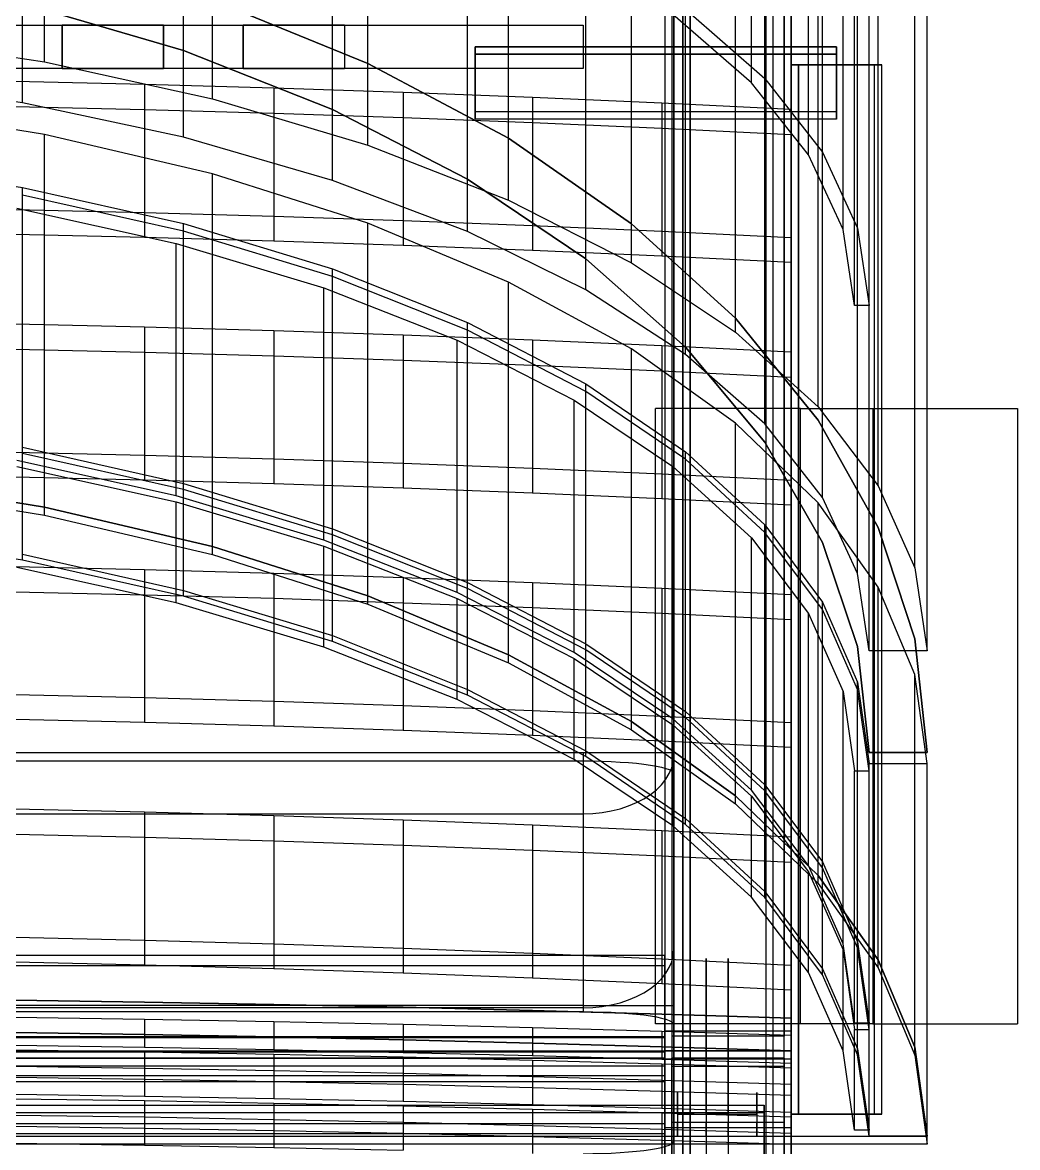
# Model space of a CAD drawing. Header units: millimetres. Extents: x -435 to 425, y 6 to 1155.
# Drawn here: x 145 to 420, y 410.8 to 721.7 of the extents above; entities that cross this region are included whole.
import ezdxf

# ---------------------------------------------------------------- set-up
doc = ezdxf.new("R2010")
doc.units = ezdxf.units.MM
for name, color, linetype in [('B50', 7, 'Continuous'), ('B51', 7, 'Continuous'), ('C1', 7, 'Continuous'), ('C2', 7, 'Continuous'), ('C3', 7, 'Continuous'), ('C31', 7, 'Continuous'), ('C41', 7, 'Continuous'), ('D01', 7, 'Continuous'), ('D11', 7, 'Continuous'), ('D20', 7, 'Continuous'), ('EH0', 7, 'Continuous'), ('EH1', 7, 'Continuous'), ('EH2', 7, 'Continuous'), ('H001', 7, 'Continuous'), ('H011', 7, 'Continuous'), ('H101', 7, 'Continuous'), ('H111', 7, 'Continuous'), ('L011', 7, 'Continuous'), ('L020', 7, 'Continuous'), ('L1000', 7, 'Continuous'), ('L1001', 7, 'Continuous'), ('L1002', 7, 'Continuous'), ('L200', 7, 'Continuous'), ('R011', 7, 'Continuous'), ('R021', 7, 'Continuous'), ('R1004', 7, 'Continuous'), ('R1005', 7, 'Continuous'), ('R1006', 7, 'Continuous'), ('R1007', 7, 'Continuous'), ('R200', 7, 'Continuous'), ('S011', 7, 'Continuous'), ('S020', 7, 'Continuous'), ('S021', 7, 'Continuous'), ('S1000', 7, 'Continuous'), ('S1001', 7, 'Continuous'), ('S1002', 7, 'Continuous'), ('S1003', 7, 'Continuous'), ('S1004', 7, 'Continuous'), ('S200', 7, 'Continuous'), ('T01', 7, 'Continuous')]:
    doc.layers.add(name, color=color, linetype=linetype)

msp = doc.modelspace()

# ---------------------------------------------------------------- linework, layer by layer
at = {"layer": 'B50'}
for points in [[(-350, 422.5), (350, 422.5)], [(-350, 422.5), (350, 422.5)], [(-350, 420.5), (350, 420.5)], [(-350, 420.5), (350, 420.5)], [(350, 422.5), (350, 387.5)], [(350, 422.5), (350, 422.5)], [(350, 387.5), (350, 422.5)], [(350, 420.5), (350, 389.5)], [(350, 420.5), (350, 420.5)], [(350, 389.5), (350, 420.5)]]:
    msp.add_lwpolyline(points, dxfattribs=at)
at = {"layer": 'B51'}
for points in [[(-350, 422.5), (350, 422.5)], [(-350, 422.5), (350, 422.5)], [(-350, 420.5), (350, 420.5)], [(-350, 420.5), (350, 420.5)], [(350, 422.5), (350, 387.5)], [(350, 422.5), (350, 422.5)], [(350, 387.5), (350, 422.5)], [(350, 420.5), (350, 389.5)], [(350, 420.5), (350, 420.5)], [(350, 389.5), (350, 420.5)]]:
    msp.add_lwpolyline(points, dxfattribs=at)
at = {"layer": 'C1'}
for points in [[(151.16, 710.81), (151.16, 1141.47)], [(145.04, 699.48), (145.04, 1130.15)], [(197.5, 700.61), (197.5, 1131.28)], [(189.5, 690), (189.5, 1120.67)], [(240.46, 687.81), (240.46, 1118.48)], [(230.72, 678.08), (230.72, 1108.75)], [(279.31, 672.61), (279.31, 1103.28)], [(267.99, 663.95), (267.99, 1094.61)], [(313.37, 655.29), (313.37, 1085.95)], [(300.68, 647.82), (300.68, 1078.49)], [(342.08, 636.12), (342.08, 1066.79)], [(328.22, 629.99), (328.22, 1060.66)], [(364.93, 615.45), (364.93, 1046.12)], [(350.15, 610.76), (350.15, 1041.43)], [(381.54, 593.63), (381.54, 1024.3)], [(366.09, 590.46), (366.09, 1021.12)], [(391.62, 571.02), (391.62, 1001.69)], [(375.76, 569.43), (375.76, 1000.09)], [(379, 548.03), (379, 978.7)], [(395, 548.03), (395, 978.7)], [(102.23, 718.21), (151.16, 710.81)], [(151.16, 710.81), (197.5, 700.61)], [(145.04, 699.48), (98.09, 706.38)], [(197.5, 700.61), (240.46, 687.81)], [(189.5, 690), (145.04, 699.48)], [(230.72, 678.08), (189.5, 690)], [(240.46, 687.81), (279.31, 672.61)], [(267.99, 663.95), (230.72, 678.08)], [(279.31, 672.61), (313.37, 655.29)], [(300.68, 647.82), (267.99, 663.95)], [(313.37, 655.29), (342.08, 636.12)], [(328.22, 629.99), (300.68, 647.82)], [(342.08, 636.12), (364.93, 615.45)], [(350.15, 610.76), (328.22, 629.99)], [(364.93, 615.45), (381.54, 593.63)], [(366.09, 590.46), (350.15, 610.76)], [(381.54, 593.63), (391.62, 571.02)], [(375.76, 569.43), (366.09, 590.46)], [(379, 548.03), (375.76, 569.43)], [(391.62, 571.02), (395, 548.03)], [(395, 548.03), (379, 548.03)]]:
    msp.add_lwpolyline(points, dxfattribs=at)
at = {"layer": 'C2'}
for points in [[(240.46, 710.4), (197.5, 727.85)], [(197.5, 727.85), (240.46, 710.4)], [(145.04, 726.95), (189.5, 713.99)], [(189.5, 713.99), (145.04, 726.95)], [(189.5, 713.99), (189.5, 713.99)], [(189.5, 713.99), (230.72, 697.71)], [(230.72, 697.71), (189.5, 713.99)], [(240.46, 710.4), (240.46, 710.4)], [(279.31, 689.71), (240.46, 710.4)], [(240.46, 710.4), (279.31, 689.71)], [(230.72, 697.71), (230.72, 697.71)], [(230.72, 697.71), (267.99, 678.39)], [(267.99, 678.39), (230.72, 697.71)], [(279.31, 689.71), (279.31, 689.71)], [(313.37, 666.1), (279.31, 689.71)], [(279.31, 689.71), (313.37, 666.1)], [(267.99, 678.39), (267.99, 678.39)], [(267.99, 678.39), (300.68, 656.36)], [(300.68, 656.36), (267.99, 678.39)], [(313.37, 666.1), (313.37, 666.1)], [(342.08, 640), (313.37, 666.1)], [(313.37, 666.1), (342.08, 640)], [(300.68, 656.36), (300.68, 656.36)], [(300.68, 656.36), (328.22, 632)], [(328.22, 632), (300.68, 656.36)], [(342.08, 640), (342.08, 640)], [(364.93, 611.84), (342.08, 640)], [(342.08, 640), (364.93, 611.84)], [(328.22, 632), (328.22, 632)], [(328.22, 632), (350.15, 605.72)], [(350.15, 605.72), (328.22, 632)], [(364.93, 611.84), (364.93, 611.84)], [(381.54, 582.12), (364.93, 611.84)], [(364.93, 611.84), (381.54, 582.12)], [(350.15, 605.72), (350.15, 605.72)], [(350.15, 605.72), (366.09, 577.98)], [(366.09, 577.98), (350.15, 605.72)], [(381.54, 582.12), (381.54, 582.12)], [(391.62, 551.33), (381.54, 582.12)], [(381.54, 582.12), (391.62, 551.33)], [(366.09, 577.98), (366.09, 577.98)], [(366.09, 577.98), (375.76, 549.24)], [(375.76, 549.24), (366.09, 577.98)], [(391.62, 551.33), (391.62, 551.33)], [(395, 520), (391.62, 551.33)], [(391.62, 551.33), (395, 520)], [(375.76, 549.24), (375.76, 549.24)], [(375.76, 549.24), (379, 520)], [(379, 520), (375.76, 549.24)], [(379, 520), (379, 520)], [(379, 520), (395, 520)], [(395, 520), (379, 520)], [(395, 520), (395, 520)]]:
    msp.add_lwpolyline(points, dxfattribs=at)
at = {"layer": 'C3'}
for points in [[(151.16, 690.77), (102.23, 698.68)], [(151.16, 587.78), (151.16, 690.77)], [(197.5, 679.88), (151.16, 690.77)], [(98.09, 683.37), (145.04, 676.13)], [(197.5, 576.89), (197.5, 679.88)], [(240.46, 666.21), (197.5, 679.88)], [(145.04, 573.14), (145.04, 676.13)], [(145.04, 676.13), (189.5, 666.16)], [(189.5, 563.17), (189.5, 666.16)], [(189.5, 666.16), (230.72, 653.64)], [(240.46, 563.22), (240.46, 666.21)], [(279.31, 649.98), (240.46, 666.21)], [(230.72, 550.65), (230.72, 653.64)], [(230.72, 653.64), (267.99, 638.78)], [(279.31, 546.99), (279.31, 649.98)], [(313.37, 631.48), (279.31, 649.98)], [(267.99, 535.79), (267.99, 638.78)], [(267.99, 638.78), (300.68, 621.83)], [(313.37, 528.49), (313.37, 631.48)], [(342.08, 611.01), (313.37, 631.48)], [(300.68, 518.84), (300.68, 621.83)], [(300.68, 621.83), (328.22, 603.09)], [(342.08, 508.03), (342.08, 611.01)], [(364.93, 588.94), (342.08, 611.01)], [(328.22, 500.1), (328.22, 603.09)], [(328.22, 603.09), (350.15, 582.88)], [(102.23, 595.69), (151.16, 587.78)], [(151.16, 587.78), (197.5, 576.89)], [(364.93, 485.95), (364.93, 588.94)], [(381.54, 565.64), (364.93, 588.94)], [(350.15, 479.89), (350.15, 582.88)], [(350.15, 582.88), (366.09, 561.54)], [(145.04, 573.14), (98.09, 580.39)], [(197.5, 576.89), (240.46, 563.22)], [(189.5, 563.17), (145.04, 573.14)], [(230.72, 550.65), (189.5, 563.17)], [(240.46, 563.22), (279.31, 546.99)], [(381.54, 462.65), (381.54, 565.64)], [(391.62, 541.5), (381.54, 565.64)], [(366.09, 458.55), (366.09, 561.54)], [(366.09, 561.54), (375.76, 539.43)], [(267.99, 535.79), (230.72, 550.65)], [(279.31, 546.99), (313.37, 528.49)], [(391.62, 438.51), (391.62, 541.5)], [(395, 516.94), (391.62, 541.5)], [(375.76, 436.44), (375.76, 539.43)], [(375.76, 539.43), (379, 516.94)], [(300.68, 518.84), (267.99, 535.79)], [(313.37, 528.49), (342.08, 508.03)], [(328.22, 500.1), (300.68, 518.84)], [(379, 413.95), (379, 516.94)], [(379, 516.94), (395, 516.94)], [(395, 413.95), (395, 516.94)], [(342.08, 508.03), (364.93, 485.95)], [(350.15, 479.89), (328.22, 500.1)], [(364.93, 485.95), (381.54, 462.65)], [(366.09, 458.55), (350.15, 479.89)], [(381.54, 462.65), (391.62, 438.51)], [(375.76, 436.44), (366.09, 458.55)], [(391.62, 438.51), (395, 413.95)], [(379, 413.95), (375.76, 436.44)], [(395, 413.95), (379, 413.95)]]:
    msp.add_lwpolyline(points, dxfattribs=at)
at = {"layer": 'C31'}
for points in [[(151.16, 587.78), (102.23, 595.69)], [(102.23, 593.46), (151.16, 585.55)], [(151.16, 585.55), (151.16, 587.78)], [(197.5, 576.89), (151.16, 587.78)], [(151.16, 585.55), (197.5, 574.67)], [(197.5, 574.67), (197.5, 576.89)], [(240.46, 563.22), (197.5, 576.89)], [(197.5, 574.67), (240.46, 560.99)], [(240.46, 560.99), (240.46, 563.22)], [(279.31, 546.99), (240.46, 563.22)], [(240.46, 560.99), (279.31, 544.77)], [(279.31, 544.77), (279.31, 546.99)], [(313.37, 528.49), (279.31, 546.99)], [(279.31, 544.77), (313.37, 526.26)], [(313.37, 526.26), (313.37, 528.49)], [(342.08, 508.03), (313.37, 528.49)], [(313.37, 526.26), (342.08, 505.8)], [(342.08, 505.8), (342.08, 508.03)], [(364.93, 485.95), (342.08, 508.03)], [(342.08, 505.8), (364.93, 483.73)], [(364.93, 483.73), (364.93, 485.95)], [(381.54, 462.65), (364.93, 485.95)], [(364.93, 483.73), (381.54, 460.42)], [(381.54, 460.42), (381.54, 462.65)], [(391.62, 438.51), (381.54, 462.65)], [(381.54, 460.42), (391.62, 436.28)], [(391.62, 436.28), (391.62, 438.51)], [(395, 413.95), (391.62, 438.51)], [(391.62, 436.28), (395, 411.72)], [(-395, 413.95), (395, 413.95)], [(395, 411.72), (395, 413.95)], [(395, 411.72), (-395, 411.72)]]:
    msp.add_lwpolyline(points, dxfattribs=at)
at = {"layer": 'C41'}
for points in [[(360, 615), (355.82, 615), (351.68, 615), (347.64, 615), (343.73, 615), (340, 615), (336.49, 615), (333.23, 615), (330.27, 615), (327.64, 615), (325.36, 615), (323.46, 615), (321.96, 615), (320.87, 615), (320.22, 615), (320, 615)], [(320, 615), (320, 615)], [(360, 615), (355.82, 615), (351.68, 615), (347.64, 615), (343.73, 615), (340, 615), (336.49, 615), (333.23, 615), (330.27, 615), (327.64, 615), (325.36, 615), (323.46, 615), (321.96, 615), (320.87, 615), (320.22, 615), (320, 615)], [(320, 445), (320, 615)], [(320, 445), (320, 615)], [(360, 615), (380, 615)], [(360, 445), (360, 615)], [(360, 615), (380, 615)], [(360, 445), (360, 615)], [(380, 615), (380, 445)], [(380, 615), (384.18, 615), (388.32, 615), (392.36, 615), (396.27, 615), (400, 615), (403.51, 615), (406.77, 615), (409.73, 615), (412.36, 615), (414.64, 615), (416.54, 615), (418.04, 615), (419.13, 615), (419.78, 615), (420, 615)], [(380, 615), (384.18, 615), (388.32, 615), (392.36, 615), (396.27, 615), (400, 615), (403.51, 615), (406.77, 615), (409.73, 615), (412.36, 615), (414.64, 615), (416.54, 615), (418.04, 615), (419.13, 615), (419.78, 615), (420, 615)], [(380, 615), (380, 445)], [(420, 615), (420, 615)], [(420, 615), (420, 445)], [(420, 615), (420, 445)], [(360, 445), (355.82, 445), (351.68, 445), (347.64, 445), (343.73, 445), (340, 445), (336.49, 445), (333.23, 445), (330.27, 445), (327.64, 445), (325.36, 445), (323.46, 445), (321.96, 445), (320.87, 445), (320.22, 445), (320, 445)], [(320, 445), (320, 445)], [(360, 445), (355.82, 445), (351.68, 445), (347.64, 445), (343.73, 445), (340, 445), (336.49, 445), (333.23, 445), (330.27, 445), (327.64, 445), (325.36, 445), (323.46, 445), (321.96, 445), (320.87, 445), (320.22, 445), (320, 445)], [(380, 445), (360, 445)], [(380, 445), (360, 445)], [(380, 445), (384.18, 445), (388.32, 445), (392.36, 445), (396.27, 445), (400, 445), (403.51, 445), (406.77, 445), (409.73, 445), (412.36, 445), (414.64, 445), (416.54, 445), (418.04, 445), (419.13, 445), (419.78, 445), (420, 445)], [(380, 445), (384.18, 445), (388.32, 445), (392.36, 445), (396.27, 445), (400, 445), (403.51, 445), (406.77, 445), (409.73, 445), (412.36, 445), (414.64, 445), (416.54, 445), (418.04, 445), (419.13, 445), (419.78, 445), (420, 445)], [(420, 445), (420, 445)]]:
    msp.add_lwpolyline(points, dxfattribs=at)
at = {"layer": 'D01'}
for points in [[(357.5, 710), (357.5, 420)], [(357.5, 420), (357.5, 710)], [(357.5, 710), (357.5, 710)], [(382.5, 710), (357.5, 710)], [(357.5, 710), (382.5, 710)], [(359.5, 710), (359.5, 420)], [(380.5, 710), (359.5, 710)], [(359.5, 420), (359.5, 710)], [(359.5, 710), (380.5, 710)], [(359.5, 710), (359.5, 710)], [(380.5, 420), (380.5, 710)], [(380.5, 420), (380.5, 710)], [(380.5, 710), (380.5, 710)], [(382.5, 420), (382.5, 710)], [(382.5, 420), (382.5, 710)], [(382.5, 710), (382.5, 710)], [(357.5, 420), (357.5, 420)], [(357.5, 420), (382.5, 420)], [(382.5, 420), (357.5, 420)], [(359.5, 420), (380.5, 420)], [(380.5, 420), (359.5, 420)], [(359.5, 420), (359.5, 420)], [(380.5, 420), (380.5, 420)], [(382.5, 420), (382.5, 420)]]:
    msp.add_lwpolyline(points, dxfattribs=at)
at = {"layer": 'D11'}
for points in [[(270.1, 715), (370, 715)], [(270.1, 695), (270.1, 715)], [(370, 715), (270.1, 715)], [(270.1, 715), (270.1, 695)], [(270.1, 715), (270.1, 715)], [(370, 713), (270.1, 713)], [(270.1, 713), (370, 713)], [(270.1, 713), (270.1, 713)], [(270.1, 697), (270.1, 713)], [(270.1, 713), (270.1, 697)], [(370, 715), (370, 695)], [(370, 695), (370, 715)], [(370, 715), (370, 715)], [(370, 713), (370, 713)], [(370, 713), (370, 697)], [(370, 697), (370, 713)], [(370, 697), (270.1, 697)], [(370, 697), (270.1, 697)], [(270.1, 697), (270.1, 697)], [(370, 697), (370, 697)], [(370, 695), (270.1, 695)], [(370, 695), (270.1, 695)], [(270.1, 695), (270.1, 695)], [(370, 695), (370, 695)]]:
    msp.add_lwpolyline(points, dxfattribs=at)
at = {"layer": 'D20'}
for points in [[(-300, 721), (300, 721)], [(-300, 721), (300, 721)], [(156, 721), (156, 721)], [(184, 721), (156, 721)], [(156, 721), (184, 721)], [(156, 721), (156, 709)], [(156, 709), (156, 721)], [(184, 721), (184, 721)], [(184, 721), (184, 709)], [(184, 709), (184, 721)], [(206, 721), (206, 721)], [(234, 721), (206, 721)], [(206, 721), (234, 721)], [(206, 721), (206, 709)], [(206, 709), (206, 721)], [(234, 721), (234, 721)], [(234, 721), (234, 709)], [(234, 721), (234, 709)], [(300, 721), (300, 709)], [(300, 721), (300, 721)], [(300, 721), (300, 709)], [(300, 709), (-300, 709)], [(300, 709), (-300, 709)], [(156, 709), (156, 709)], [(156, 709), (184, 709)], [(184, 709), (156, 709)], [(184, 709), (184, 709)], [(206, 709), (206, 709)], [(206, 709), (234, 709)], [(234, 709), (206, 709)], [(234, 709), (234, 709)], [(300, 709), (300, 709)]]:
    msp.add_lwpolyline(points, dxfattribs=at)
at = {"layer": 'EH0'}
for points in [[(350.15, 706.2), (350.15, 977.15)], [(346.45, 705.02), (346.45, 975.98)], [(362.22, 685.1), (362.22, 956.05)], [(366.09, 685.89), (366.09, 956.85)], [(371.79, 664.46), (371.79, 935.41)], [(375.76, 664.86), (375.76, 935.81)], [(375, 643.46), (375, 914.42)], [(379, 643.46), (379, 914.42)], [(328.22, 725.43), (350.15, 706.2)], [(346.45, 705.02), (324.76, 723.9)], [(350.15, 706.2), (366.09, 685.89)], [(362.22, 685.1), (346.45, 705.02)], [(371.79, 664.46), (362.22, 685.1)], [(366.09, 685.89), (375.76, 664.86)], [(375, 643.46), (371.79, 664.46)], [(375.76, 664.86), (379, 643.46)], [(379, 643.46), (375, 643.46)]]:
    msp.add_lwpolyline(points, dxfattribs=at)
at = {"layer": 'EH1'}
for points in [[(189.5, 664.07), (145.04, 674.04)], [(143.51, 670.38), (187.5, 660.64)], [(189.5, 594.34), (189.5, 664.07)], [(230.72, 651.55), (189.5, 664.07)], [(187.5, 590.91), (187.5, 660.64)], [(187.5, 660.64), (228.29, 648.41)], [(230.72, 581.82), (230.72, 651.55)], [(267.99, 636.69), (230.72, 651.55)], [(228.29, 578.68), (228.29, 648.41)], [(228.29, 648.41), (265.17, 633.89)], [(267.99, 566.96), (267.99, 636.69)], [(300.68, 619.75), (267.99, 636.69)], [(265.17, 564.16), (265.17, 633.89)], [(265.17, 633.89), (297.51, 617.33)], [(300.68, 550.01), (300.68, 619.75)], [(328.22, 601), (300.68, 619.75)], [(297.51, 547.6), (297.51, 617.33)], [(297.51, 617.33), (324.76, 599.02)], [(145.04, 604.31), (189.5, 594.34)], [(187.5, 590.91), (143.51, 600.65)], [(328.22, 531.27), (328.22, 601)], [(350.15, 580.79), (328.22, 601)], [(324.76, 529.29), (324.76, 599.02)], [(324.76, 599.02), (346.45, 579.27)], [(189.5, 594.34), (230.72, 581.82)], [(228.29, 578.68), (187.5, 590.91)], [(230.72, 581.82), (267.99, 566.96)], [(265.17, 564.16), (228.29, 578.68)], [(346.45, 509.54), (346.45, 579.27)], [(346.45, 579.27), (362.22, 558.42)], [(350.15, 511.06), (350.15, 580.79)], [(366.09, 559.45), (350.15, 580.79)], [(267.99, 566.96), (300.68, 550.01)], [(297.51, 547.6), (265.17, 564.16)], [(362.22, 488.69), (362.22, 558.42)], [(362.22, 558.42), (371.79, 536.83)], [(366.09, 489.72), (366.09, 559.45)], [(375.76, 537.34), (366.09, 559.45)], [(324.76, 529.29), (297.51, 547.6)], [(300.68, 550.01), (328.22, 531.27)], [(371.79, 467.09), (371.79, 536.83)], [(371.79, 536.83), (375, 514.85)], [(375.76, 467.61), (375.76, 537.34)], [(379, 514.85), (375.76, 537.34)], [(346.45, 509.54), (324.76, 529.29)], [(328.22, 531.27), (350.15, 511.06)], [(375, 445.12), (375, 514.85)], [(375, 514.85), (379, 514.85)], [(379, 445.12), (379, 514.85)], [(350.15, 511.06), (366.09, 489.72)], [(362.22, 488.69), (346.45, 509.54)], [(371.79, 467.09), (362.22, 488.69)], [(366.09, 489.72), (375.76, 467.61)], [(375, 445.12), (371.79, 467.09)], [(375.76, 467.61), (379, 445.12)], [(379, 445.12), (375, 445.12)]]:
    msp.add_lwpolyline(points, dxfattribs=at)
at = {"layer": 'EH2'}
for points in [[(189.5, 592.67), (145.04, 602.64)], [(143.51, 598.98), (187.5, 589.24)], [(189.5, 564.78), (189.5, 592.67)], [(230.72, 580.15), (189.5, 592.67)], [(187.5, 561.35), (187.5, 589.24)], [(187.5, 589.24), (228.29, 577.01)], [(230.72, 552.26), (230.72, 580.15)], [(267.99, 565.29), (230.72, 580.15)], [(228.29, 549.11), (228.29, 577.01)], [(228.29, 577.01), (265.17, 562.49)], [(145.04, 574.75), (189.5, 564.78)], [(187.5, 561.35), (143.51, 571.09)], [(189.5, 564.78), (230.72, 552.26)], [(267.99, 537.4), (267.99, 565.29)], [(300.68, 548.34), (267.99, 565.29)], [(228.29, 549.11), (187.5, 561.35)], [(265.17, 534.59), (265.17, 562.49)], [(265.17, 562.49), (297.51, 545.93)], [(230.72, 552.26), (267.99, 537.4)], [(265.17, 534.59), (228.29, 549.11)], [(300.68, 520.45), (300.68, 548.34)], [(328.22, 529.6), (300.68, 548.34)], [(297.51, 518.04), (297.51, 545.93)], [(297.51, 545.93), (324.76, 527.62)], [(267.99, 537.4), (300.68, 520.45)], [(297.51, 518.04), (265.17, 534.59)], [(328.22, 501.71), (328.22, 529.6)], [(350.15, 509.39), (328.22, 529.6)], [(324.76, 499.73), (324.76, 527.62)], [(324.76, 527.62), (346.45, 507.87)], [(300.68, 520.45), (328.22, 501.71)], [(324.76, 499.73), (297.51, 518.04)], [(346.45, 479.98), (346.45, 507.87)], [(346.45, 507.87), (362.22, 487.02)], [(350.15, 481.5), (350.15, 509.39)], [(366.09, 488.05), (350.15, 509.39)], [(328.22, 501.71), (350.15, 481.5)], [(346.45, 479.98), (324.76, 499.73)], [(362.22, 459.13), (362.22, 487.02)], [(362.22, 487.02), (371.79, 465.42)], [(366.09, 460.15), (366.09, 488.05)], [(375.76, 465.94), (366.09, 488.05)], [(362.22, 459.13), (346.45, 479.98)], [(350.15, 481.5), (366.09, 460.15)], [(371.79, 437.53), (371.79, 465.42)], [(371.79, 465.42), (375, 443.45)], [(375.76, 438.05), (375.76, 465.94)], [(379, 443.45), (375.76, 465.94)], [(371.79, 437.53), (362.22, 459.13)], [(366.09, 460.15), (375.76, 438.05)], [(375, 415.56), (375, 443.45)], [(375, 443.45), (379, 443.45)], [(379, 415.56), (379, 443.45)], [(375, 415.56), (371.79, 437.53)], [(375.76, 438.05), (379, 415.56)], [(379, 415.56), (375, 415.56)]]:
    msp.add_lwpolyline(points, dxfattribs=at)
at = {"layer": 'H001'}
for points in [[(334, 420), (334, 436.46), (334, 450.41), (334, 459.73), (334, 463), (334, 459.73), (334, 450.41), (334, 436.46), (334, 420), (334, 403.54), (334, 389.59), (334, 380.27), (334, 377), (334, 380.27), (334, 389.59), (334, 403.54)], [(340, 420), (340, 436.46), (340, 450.41), (340, 459.73), (340, 463), (340, 459.73), (340, 450.41), (340, 436.46), (340, 420), (340, 403.54), (340, 389.59), (340, 380.27), (340, 377), (340, 380.27), (340, 389.59), (340, 403.54)], [(334, 420), (334, 422.37), (334, 424.38), (334, 425.73), (334, 426.2), (334, 425.73), (334, 424.38), (334, 422.37), (334, 420), (334, 417.63), (334, 415.62), (334, 414.27), (334, 413.8), (334, 414.27), (334, 415.62), (334, 417.63)], [(340, 420), (340, 422.37), (340, 424.38), (340, 425.73), (340, 426.2), (340, 425.73), (340, 424.38), (340, 422.37), (340, 420), (340, 417.63), (340, 415.62), (340, 414.27), (340, 413.8), (340, 414.27), (340, 415.62), (340, 417.63)], [(334, 420), (340, 420)], [(340, 420), (334, 420)]]:
    msp.add_lwpolyline(points, dxfattribs=at)
at = {"layer": 'H011'}
for points in [[(334, 420), (334, 436.46), (334, 450.41), (334, 459.73), (334, 463), (334, 459.73), (334, 450.41), (334, 436.46), (334, 420), (334, 403.54), (334, 389.59), (334, 380.27), (334, 377), (334, 380.27), (334, 389.59), (334, 403.54)], [(340, 420), (340, 436.46), (340, 450.41), (340, 459.73), (340, 463), (340, 459.73), (340, 450.41), (340, 436.46), (340, 420), (340, 403.54), (340, 389.59), (340, 380.27), (340, 377), (340, 380.27), (340, 389.59), (340, 403.54)], [(334, 420), (334, 422.37), (334, 424.38), (334, 425.73), (334, 426.2), (334, 425.73), (334, 424.38), (334, 422.37), (334, 420), (334, 417.63), (334, 415.62), (334, 414.27), (334, 413.8), (334, 414.27), (334, 415.62), (334, 417.63)], [(340, 420), (340, 422.37), (340, 424.38), (340, 425.73), (340, 426.2), (340, 425.73), (340, 424.38), (340, 422.37), (340, 420), (340, 417.63), (340, 415.62), (340, 414.27), (340, 413.8), (340, 414.27), (340, 415.62), (340, 417.63)], [(334, 420), (340, 420)], [(340, 420), (334, 420)]]:
    msp.add_lwpolyline(points, dxfattribs=at)
at = {"layer": 'H101'}
for points in [[(326, 420), (326, 422.3), (326, 424.24), (326, 425.54), (326, 426), (326, 425.54), (326, 424.24), (326, 422.3), (326, 420), (326, 417.7), (326, 415.76), (326, 414.46), (326, 414), (326, 414.46), (326, 415.76), (326, 417.7)], [(348, 420), (348, 422.3), (348, 424.24), (348, 425.54), (348, 426), (348, 425.54), (348, 424.24), (348, 422.3), (348, 420), (348, 417.7), (348, 415.76), (348, 414.46), (348, 414), (348, 414.46), (348, 415.76), (348, 417.7)], [(326, 420), (348, 420)]]:
    msp.add_lwpolyline(points, dxfattribs=at)
at = {"layer": 'H111'}
for points in [[(326, 420), (326, 422.3), (326, 424.24), (326, 425.54), (326, 426), (326, 425.54), (326, 424.24), (326, 422.3), (326, 420), (326, 417.7), (326, 415.76), (326, 414.46), (326, 414), (326, 414.46), (326, 415.76), (326, 417.7)], [(348, 420), (348, 422.3), (348, 424.24), (348, 425.54), (348, 426), (348, 425.54), (348, 424.24), (348, 422.3), (348, 420), (348, 417.7), (348, 415.76), (348, 414.46), (348, 414), (348, 414.46), (348, 415.76), (348, 417.7)], [(326, 420), (348, 420)]]:
    msp.add_lwpolyline(points, dxfattribs=at)
at = {"layer": 'L011'}
for points in [[(322.5, 435.24), (322.5, 328.08)], [(357.5, 435.24), (322.5, 435.24)], [(322.5, 435.24), (322.5, 400.58)], [(324.5, 433.26), (324.5, 326.1)], [(324.5, 402.56), (324.5, 433.26)], [(324.5, 433.26), (355.5, 433.26)], [(355.5, 433.26), (355.5, 326.1)], [(355.5, 433.26), (355.5, 402.56)], [(357.5, 435.24), (357.5, 328.08)], [(357.5, 400.58), (357.5, 435.24)]]:
    msp.add_lwpolyline(points, dxfattribs=at)
at = {"layer": 'L020'}
for points in [[(-322.5, 435.59), (322.5, 435.59)], [(322.5, 435.59), (322.5, 400.93)], [(322.5, 430.72), (322.5, 435.59)], [(-322.5, 433.33), (322.5, 433.33)], [(322.5, 433.33), (322.5, 429.02)], [(322.5, 402.63), (322.5, 433.33)], [(-322.5, 430.72), (322.5, 430.72)], [(322.5, 396.06), (322.5, 430.72)], [(-322.5, 429.02), (322.5, 429.02)], [(322.5, 429.02), (322.5, 398.32)]]:
    msp.add_lwpolyline(points, dxfattribs=at)
at = {"layer": 'L1000'}
for points in [[(178.75, 446.18), (143, 446.71)], [(178.75, 446.18), (178.75, 438.52)], [(214.5, 445.52), (178.75, 446.18)], [(214.5, 445.52), (214.5, 437.87)], [(250.25, 444.75), (214.5, 445.52)], [(250.25, 444.75), (250.25, 437.09)], [(286, 443.86), (250.25, 444.75)], [(286, 443.86), (286, 436.2)], [(321.75, 442.85), (286, 443.86)], [(321.75, 442.85), (321.75, 435.19)], [(357.5, 441.72), (321.75, 442.85)], [(357.5, 441.72), (357.5, 434.06)], [(357.5, 432.81), (357.5, 441.72)], [(143, 439.06), (178.75, 438.52)], [(178.75, 438.52), (214.5, 437.87)], [(143, 437.8), (178.75, 437.26)], [(178.75, 437.26), (178.75, 429.61)], [(178.75, 437.26), (214.5, 436.61)], [(214.5, 437.87), (250.25, 437.09)], [(214.5, 436.61), (214.5, 428.95)], [(214.5, 436.61), (250.25, 435.84)], [(250.25, 437.09), (286, 436.2)], [(250.25, 435.84), (250.25, 428.18)], [(250.25, 435.84), (286, 434.95)], [(286, 436.2), (321.75, 435.19)], [(286, 434.95), (286, 427.29)], [(286, 434.95), (321.75, 433.94)], [(321.75, 435.19), (357.5, 434.06)], [(321.75, 433.94), (321.75, 426.28)], [(321.75, 433.94), (357.5, 432.81)], [(357.5, 434.06), (357.5, 425.15)], [(357.5, 432.81), (357.5, 425.15)], [(178.75, 429.61), (143, 430.14)], [(214.5, 428.95), (178.75, 429.61)], [(250.25, 428.18), (214.5, 428.95)], [(286, 427.29), (250.25, 428.18)], [(321.75, 426.28), (286, 427.29)], [(357.5, 425.15), (321.75, 426.28)]]:
    msp.add_lwpolyline(points, dxfattribs=at)
at = {"layer": 'L1001'}
for points in [[(178.75, 432.66), (143, 433.19)], [(178.75, 432.66), (178.75, 425)], [(214.5, 432), (178.75, 432.66)], [(214.5, 432), (214.5, 424.35)], [(250.25, 431.23), (214.5, 432)], [(250.25, 431.23), (250.25, 423.58)], [(286, 430.34), (250.25, 431.23)], [(286, 430.34), (286, 422.68)], [(321.75, 429.33), (286, 430.34)], [(321.75, 429.33), (321.75, 421.67)], [(357.5, 428.2), (321.75, 429.33)], [(357.5, 428.2), (357.5, 420.54)], [(357.5, 419.29), (357.5, 428.2)], [(143, 425.54), (178.75, 425)], [(143, 424.28), (178.75, 423.74)], [(178.75, 425), (214.5, 424.35)], [(178.75, 423.74), (178.75, 416.09)], [(178.75, 423.74), (214.5, 423.09)], [(214.5, 424.35), (250.25, 423.58)], [(214.5, 423.09), (214.5, 415.44)], [(214.5, 423.09), (250.25, 422.32)], [(250.25, 423.58), (286, 422.68)], [(250.25, 422.32), (250.25, 414.66)], [(250.25, 422.32), (286, 421.43)], [(286, 422.68), (321.75, 421.67)], [(286, 421.43), (286, 413.77)], [(286, 421.43), (321.75, 420.42)], [(321.75, 421.67), (357.5, 420.54)], [(321.75, 420.42), (321.75, 412.76)], [(321.75, 420.42), (357.5, 419.29)], [(357.5, 420.54), (357.5, 411.63)], [(357.5, 419.29), (357.5, 411.63)], [(178.75, 416.09), (143, 416.62)], [(214.5, 415.44), (178.75, 416.09)], [(250.25, 414.66), (214.5, 415.44)], [(286, 413.77), (250.25, 414.66)], [(321.75, 412.76), (286, 413.77)], [(357.5, 411.63), (321.75, 412.76)]]:
    msp.add_lwpolyline(points, dxfattribs=at)
at = {"layer": 'L1002'}
for points in [[(178.75, 419.14), (143, 419.67)], [(178.75, 419.14), (178.75, 411.48)], [(214.5, 418.48), (178.75, 419.14)], [(214.5, 418.48), (214.5, 410.83)], [(250.25, 417.71), (214.5, 418.48)], [(250.25, 417.71), (250.25, 410.06)], [(286, 416.82), (250.25, 417.71)], [(286, 416.82), (286, 409.16)], [(321.75, 415.81), (286, 416.82)], [(321.75, 415.81), (321.75, 408.15)], [(357.5, 414.68), (321.75, 415.81)], [(357.5, 414.68), (357.5, 407.03)], [(357.5, 405.77), (357.5, 414.68)], [(143, 412.02), (178.75, 411.48)], [(178.75, 411.48), (214.5, 410.83)], [(214.5, 410.83), (250.25, 410.06)]]:
    msp.add_lwpolyline(points, dxfattribs=at)
at = {"layer": 'L200'}
for points in [[(-300, 517.64), (300, 517.64)], [(300, 517.64), (300, 448.32)], [(300, 517.64), (302.61, 517.62), (305.2, 517.56), (307.73, 517.46), (310.17, 517.33), (312.5, 517.17), (314.69, 516.97), (316.73, 516.74), (318.58, 516.48), (320.23, 516.2), (321.65, 515.9), (322.84, 515.57), (323.78, 515.23), (324.45, 514.88), (324.86, 514.52), (325, 514.16)], [(325, 412.56), (325, 514.16)], [(325, 514.16), (325, 444.84)], [(300, 448.32), (-300, 448.32)], [(300, 448.32), (302.61, 448.3), (305.2, 448.24), (307.73, 448.15), (310.17, 448.02), (312.5, 447.85), (314.69, 447.65), (316.73, 447.42), (318.58, 447.17), (320.23, 446.88), (321.65, 446.58), (322.84, 446.25), (323.78, 445.91), (324.45, 445.56), (324.86, 445.2), (325, 444.84)], [(325, 444.84), (325, 343.24)], [(300, 409.08), (302.61, 409.1), (305.2, 409.16), (307.73, 409.25), (310.17, 409.38), (312.5, 409.55), (314.69, 409.74), (316.73, 409.97), (318.58, 410.23), (320.23, 410.51), (321.65, 410.82), (322.84, 411.14), (323.78, 411.48), (324.45, 411.84), (324.86, 412.2), (325, 412.56)], [(325, 412.56), (325, 343.24)]]:
    msp.add_lwpolyline(points, dxfattribs=at)
at = {"layer": 'R011'}
for points in [[(322.5, 970.13), (322.5, 443.05)], [(357.5, 970.13), (357.5, 443.05)], [(324.5, 968.6), (324.5, 441.52)], [(355.5, 968.6), (355.5, 441.52)], [(322.5, 943.32), (322.5, 416.24)], [(324.5, 944.85), (324.5, 417.77)], [(355.5, 417.77), (355.5, 944.85)], [(357.5, 416.24), (357.5, 943.32)], [(322.5, 443.05), (357.5, 443.05)], [(322.5, 416.24), (322.5, 443.05)], [(324.5, 441.52), (324.5, 417.77)], [(355.5, 441.52), (324.5, 441.52)], [(355.5, 417.77), (355.5, 441.52)], [(357.5, 443.05), (357.5, 416.24)], [(324.5, 417.77), (355.5, 417.77)], [(357.5, 416.24), (322.5, 416.24)]]:
    msp.add_lwpolyline(points, dxfattribs=at)
at = {"layer": 'R021'}
for points in [[(-322.5, 463.94), (322.5, 463.94)], [(322.5, 463.94), (322.5, 437.13)], [(322.5, 441.44), (322.5, 463.94)], [(-322.5, 461.12), (322.5, 461.12)], [(322.5, 461.12), (322.5, 441.19)], [(322.5, 437.37), (322.5, 461.12)], [(-322.5, 441.44), (322.5, 441.44)], [(-322.5, 441.19), (322.5, 441.19)], [(322.5, 414.63), (322.5, 441.44)], [(322.5, 441.19), (322.5, 417.45)], [(322.5, 437.37), (-322.5, 437.37)], [(322.5, 437.13), (-322.5, 437.13)], [(322.5, 417.45), (322.5, 437.37)], [(322.5, 437.13), (322.5, 414.63)], [(-322.5, 417.45), (322.5, 417.45)], [(-322.5, 414.63), (322.5, 414.63)]]:
    msp.add_lwpolyline(points, dxfattribs=at)
at = {"layer": 'R1004'}
for points in [[(178.75, 704.54), (143, 705.37)], [(178.75, 704.54), (178.75, 669.19)], [(214.5, 703.53), (178.75, 704.54)], [(214.5, 703.53), (214.5, 668.17)], [(250.25, 702.33), (214.5, 703.53)], [(250.25, 702.33), (250.25, 666.98)], [(286, 700.95), (250.25, 702.33)], [(286, 700.95), (286, 665.6)], [(321.75, 699.39), (286, 700.95)], [(143, 698.47), (178.75, 697.64)], [(178.75, 697.64), (178.75, 662.29)], [(178.75, 697.64), (214.5, 696.63)], [(214.5, 696.63), (214.5, 661.28)], [(214.5, 696.63), (250.25, 695.44)], [(321.75, 699.39), (321.75, 664.04)], [(357.5, 697.64), (321.75, 699.39)], [(357.5, 697.64), (357.5, 662.29)], [(357.5, 690.75), (357.5, 697.64)], [(250.25, 695.44), (250.25, 660.09)], [(250.25, 695.44), (286, 694.06)], [(286, 694.06), (286, 658.71)], [(286, 694.06), (321.75, 692.5)], [(321.75, 692.5), (321.75, 657.14)], [(321.75, 692.5), (357.5, 690.75)], [(357.5, 690.75), (357.5, 655.4)], [(143, 670.01), (178.75, 669.19)], [(178.75, 669.19), (214.5, 668.17)], [(214.5, 668.17), (250.25, 666.98)], [(250.25, 666.98), (286, 665.6)], [(286, 665.6), (321.75, 664.04)], [(178.75, 662.29), (143, 663.12)], [(214.5, 661.28), (178.75, 662.29)], [(321.75, 664.04), (357.5, 662.29)], [(357.5, 662.29), (357.5, 655.4)], [(250.25, 660.09), (214.5, 661.28)], [(286, 658.71), (250.25, 660.09)], [(321.75, 657.14), (286, 658.71)], [(357.5, 655.4), (321.75, 657.14)]]:
    msp.add_lwpolyline(points, dxfattribs=at)
at = {"layer": 'R1005'}
for points in [[(178.75, 637.51), (143, 638.33)], [(178.75, 637.51), (178.75, 602.15)], [(214.5, 636.49), (178.75, 637.51)], [(214.5, 636.49), (214.5, 601.14)], [(250.25, 635.3), (214.5, 636.49)], [(250.25, 635.3), (250.25, 599.95)], [(286, 633.92), (250.25, 635.3)], [(143, 631.44), (178.75, 630.61)], [(286, 633.92), (286, 598.57)], [(321.75, 632.36), (286, 633.92)], [(321.75, 632.36), (321.75, 597)], [(357.5, 630.61), (321.75, 632.36)], [(178.75, 630.61), (178.75, 595.26)], [(178.75, 630.61), (214.5, 629.6)], [(214.5, 629.6), (214.5, 594.25)], [(214.5, 629.6), (250.25, 628.41)], [(250.25, 628.41), (250.25, 593.05)], [(250.25, 628.41), (286, 627.03)], [(357.5, 630.61), (357.5, 595.26)], [(357.5, 623.72), (357.5, 630.61)], [(286, 627.03), (286, 591.67)], [(286, 627.03), (321.75, 625.46)], [(321.75, 625.46), (321.75, 590.11)], [(321.75, 625.46), (357.5, 623.72)], [(357.5, 623.72), (357.5, 588.36)], [(143, 602.98), (178.75, 602.15)], [(178.75, 602.15), (214.5, 601.14)], [(214.5, 601.14), (250.25, 599.95)], [(250.25, 599.95), (286, 598.57)], [(286, 598.57), (321.75, 597)], [(321.75, 597), (357.5, 595.26)], [(178.75, 595.26), (143, 596.09)], [(214.5, 594.25), (178.75, 595.26)], [(250.25, 593.05), (214.5, 594.25)], [(357.5, 595.26), (357.5, 588.36)], [(286, 591.67), (250.25, 593.05)], [(321.75, 590.11), (286, 591.67)], [(357.5, 588.36), (321.75, 590.11)]]:
    msp.add_lwpolyline(points, dxfattribs=at)
at = {"layer": 'R1006'}
for points in [[(178.75, 570.47), (143, 571.3)], [(178.75, 570.47), (178.75, 535.12)], [(214.5, 569.46), (178.75, 570.47)], [(214.5, 569.46), (214.5, 534.11)], [(250.25, 568.27), (214.5, 569.46)], [(250.25, 568.27), (250.25, 532.91)], [(286, 566.89), (250.25, 568.27)], [(286, 566.89), (286, 531.53)], [(321.75, 565.32), (286, 566.89)], [(143, 564.4), (178.75, 563.58)], [(178.75, 563.58), (178.75, 528.22)], [(178.75, 563.58), (214.5, 562.57)], [(321.75, 565.32), (321.75, 529.97)], [(357.5, 563.58), (321.75, 565.32)], [(357.5, 563.58), (357.5, 528.22)], [(357.5, 556.68), (357.5, 563.58)], [(214.5, 562.57), (214.5, 527.21)], [(214.5, 562.57), (250.25, 561.37)], [(250.25, 561.37), (250.25, 526.02)], [(250.25, 561.37), (286, 559.99)], [(286, 559.99), (286, 524.64)], [(286, 559.99), (321.75, 558.43)], [(321.75, 558.43), (321.75, 523.08)], [(321.75, 558.43), (357.5, 556.68)], [(357.5, 556.68), (357.5, 521.33)], [(143, 535.95), (178.75, 535.12)], [(178.75, 535.12), (214.5, 534.11)], [(214.5, 534.11), (250.25, 532.91)], [(250.25, 532.91), (286, 531.53)], [(178.75, 528.22), (143, 529.05)], [(286, 531.53), (321.75, 529.97)], [(321.75, 529.97), (357.5, 528.22)], [(214.5, 527.21), (178.75, 528.22)], [(250.25, 526.02), (214.5, 527.21)], [(286, 524.64), (250.25, 526.02)], [(357.5, 528.22), (357.5, 521.33)], [(321.75, 523.08), (286, 524.64)], [(357.5, 521.33), (321.75, 523.08)]]:
    msp.add_lwpolyline(points, dxfattribs=at)
at = {"layer": 'R1007'}
for points in [[(178.75, 503.44), (143, 504.27)], [(178.75, 503.44), (178.75, 468.09)], [(214.5, 502.43), (178.75, 503.44)], [(214.5, 502.43), (214.5, 467.07)], [(250.25, 501.23), (214.5, 502.43)], [(250.25, 501.23), (250.25, 465.88)], [(286, 499.85), (250.25, 501.23)], [(286, 499.85), (286, 464.5)], [(321.75, 498.29), (286, 499.85)], [(321.75, 498.29), (321.75, 462.94)], [(357.5, 496.54), (321.75, 498.29)], [(143, 497.37), (178.75, 496.54)], [(178.75, 496.54), (178.75, 461.19)], [(178.75, 496.54), (214.5, 495.53)], [(214.5, 495.53), (214.5, 460.18)], [(214.5, 495.53), (250.25, 494.34)], [(357.5, 496.54), (357.5, 461.19)], [(357.5, 489.65), (357.5, 496.54)], [(250.25, 494.34), (250.25, 458.98)], [(250.25, 494.34), (286, 492.96)], [(286, 492.96), (286, 457.61)], [(286, 492.96), (321.75, 491.4)], [(321.75, 491.4), (321.75, 456.04)], [(321.75, 491.4), (357.5, 489.65)], [(357.5, 489.65), (357.5, 454.3)], [(143, 468.91), (178.75, 468.09)], [(178.75, 468.09), (214.5, 467.07)], [(214.5, 467.07), (250.25, 465.88)], [(250.25, 465.88), (286, 464.5)], [(286, 464.5), (321.75, 462.94)], [(178.75, 461.19), (143, 462.02)], [(214.5, 460.18), (178.75, 461.19)], [(250.25, 458.98), (214.5, 460.18)], [(321.75, 462.94), (357.5, 461.19)], [(357.5, 461.19), (357.5, 454.3)], [(286, 457.61), (250.25, 458.98)], [(321.75, 456.04), (286, 457.61)], [(357.5, 454.3), (321.75, 456.04)]]:
    msp.add_lwpolyline(points, dxfattribs=at)
at = {"layer": 'R200'}
for points in [[(325, 519.1), (325, 1020.48)], [(325, 966.85), (325, 465.48)], [(300, 503.03), (302.61, 503.12), (305.2, 503.38), (307.73, 503.82), (310.17, 504.42), (312.5, 505.19), (314.69, 506.1), (316.73, 507.16), (318.58, 508.35), (320.23, 509.66), (321.65, 511.07), (322.84, 512.57), (323.78, 514.14), (324.45, 515.76), (324.86, 517.42), (325, 519.1)], [(325, 519.1), (325, 465.48)], [(-300, 503.03), (300, 503.03)], [(300, 503.03), (300, 449.41)], [(300, 449.41), (302.61, 449.5), (305.2, 449.76), (307.73, 450.2), (310.17, 450.8), (312.5, 451.56), (314.69, 452.48), (316.73, 453.54), (318.58, 454.73), (320.23, 456.03), (321.65, 457.44), (322.84, 458.94), (323.78, 460.51), (324.45, 462.14), (324.86, 463.8), (325, 465.48)], [(300, 449.41), (-300, 449.41)]]:
    msp.add_lwpolyline(points, dxfattribs=at)
at = {"layer": 'S011'}
for points in [[(322.5, 437.5), (322.5, 437.5)], [(357.5, 437.5), (322.5, 437.5)], [(322.5, 437.5), (357.5, 437.5)], [(322.5, 437.5), (322.5, 402.5)], [(322.5, 402.5), (322.5, 437.5)], [(324.5, 435.5), (324.5, 435.5)], [(324.5, 404.5), (324.5, 435.5)], [(324.5, 435.5), (324.5, 404.5)], [(324.5, 435.5), (355.5, 435.5)], [(355.5, 435.5), (324.5, 435.5)], [(355.5, 435.5), (355.5, 435.5)], [(355.5, 435.5), (355.5, 404.5)], [(355.5, 404.5), (355.5, 435.5)], [(357.5, 437.5), (357.5, 437.5)], [(357.5, 402.5), (357.5, 437.5)], [(357.5, 437.5), (357.5, 402.5)]]:
    msp.add_lwpolyline(points, dxfattribs=at)
at = {"layer": 'S020'}
for points in [[(-322.5, 437.5), (322.5, 437.5)], [(-322.5, 437.5), (322.5, 437.5)], [(-322.5, 435.5), (322.5, 435.5)], [(-322.5, 435.5), (322.5, 435.5)], [(322.5, 437.5), (322.5, 402.5)], [(322.5, 437.5), (322.5, 437.5)], [(322.5, 402.5), (322.5, 437.5)], [(322.5, 435.5), (322.5, 404.5)], [(322.5, 435.5), (322.5, 435.5)], [(322.5, 404.5), (322.5, 435.5)]]:
    msp.add_lwpolyline(points, dxfattribs=at)
at = {"layer": 'S021'}
for points in [[(-322.5, 437.5), (322.5, 437.5)], [(-322.5, 437.5), (322.5, 437.5)], [(-322.5, 435.5), (322.5, 435.5)], [(-322.5, 435.5), (322.5, 435.5)], [(322.5, 437.5), (322.5, 402.5)], [(322.5, 437.5), (322.5, 437.5)], [(322.5, 402.5), (322.5, 437.5)], [(322.5, 435.5), (322.5, 404.5)], [(322.5, 435.5), (322.5, 435.5)], [(322.5, 404.5), (322.5, 435.5)]]:
    msp.add_lwpolyline(points, dxfattribs=at)
at = {"layer": 'S1000'}
for points in [[(178.75, 451), (143, 451.54)], [(143, 451.54), (178.75, 451)], [(178.75, 451), (178.75, 451)], [(214.5, 450.34), (178.75, 451)], [(178.75, 451), (214.5, 450.34)], [(214.5, 450.34), (214.5, 450.34)], [(250.25, 449.56), (214.5, 450.34)], [(214.5, 450.34), (250.25, 449.56)], [(250.25, 449.56), (250.25, 449.56)], [(286, 448.66), (250.25, 449.56)], [(250.25, 449.56), (286, 448.66)], [(286, 448.66), (286, 448.66)], [(321.75, 447.64), (286, 448.66)], [(286, 448.66), (321.75, 447.64)], [(321.75, 447.64), (321.75, 447.64)], [(357.5, 446.5), (321.75, 447.64)], [(321.75, 447.64), (357.5, 446.5)], [(357.5, 446.5), (357.5, 446.5)], [(357.5, 437.5), (357.5, 446.5)], [(357.5, 446.5), (357.5, 437.5)], [(143, 442.54), (178.75, 442)], [(178.75, 442), (143, 442.54)], [(178.75, 442), (178.75, 442)], [(178.75, 442), (214.5, 441.34)], [(214.5, 441.34), (178.75, 442)], [(214.5, 441.34), (214.5, 441.34)], [(214.5, 441.34), (250.25, 440.56)], [(250.25, 440.56), (214.5, 441.34)], [(250.25, 440.56), (250.25, 440.56)], [(250.25, 440.56), (286, 439.66)], [(286, 439.66), (250.25, 440.56)], [(286, 439.66), (286, 439.66)], [(286, 439.66), (321.75, 438.64)], [(321.75, 438.64), (286, 439.66)], [(321.75, 438.64), (321.75, 438.64)], [(321.75, 438.64), (357.5, 437.5)], [(357.5, 437.5), (321.75, 438.64)], [(357.5, 437.5), (357.5, 437.5)]]:
    msp.add_lwpolyline(points, dxfattribs=at)
at = {"layer": 'S1001'}
for points in [[(178.75, 451), (143, 451.54)], [(143, 451.54), (178.75, 451)], [(178.75, 451), (178.75, 451)], [(214.5, 450.34), (178.75, 451)], [(178.75, 451), (214.5, 450.34)], [(214.5, 450.34), (214.5, 450.34)], [(250.25, 449.56), (214.5, 450.34)], [(214.5, 450.34), (250.25, 449.56)], [(250.25, 449.56), (250.25, 449.56)], [(286, 448.66), (250.25, 449.56)], [(250.25, 449.56), (286, 448.66)], [(286, 448.66), (286, 448.66)], [(321.75, 447.64), (286, 448.66)], [(286, 448.66), (321.75, 447.64)], [(321.75, 447.64), (321.75, 447.64)], [(357.5, 446.5), (321.75, 447.64)], [(321.75, 447.64), (357.5, 446.5)], [(357.5, 446.5), (357.5, 446.5)], [(357.5, 437.5), (357.5, 446.5)], [(357.5, 446.5), (357.5, 437.5)], [(143, 442.54), (178.75, 442)], [(178.75, 442), (143, 442.54)], [(178.75, 442), (178.75, 442)], [(178.75, 442), (214.5, 441.34)], [(214.5, 441.34), (178.75, 442)], [(214.5, 441.34), (214.5, 441.34)], [(214.5, 441.34), (250.25, 440.56)], [(250.25, 440.56), (214.5, 441.34)], [(250.25, 440.56), (250.25, 440.56)], [(250.25, 440.56), (286, 439.66)], [(286, 439.66), (250.25, 440.56)], [(286, 439.66), (286, 439.66)], [(286, 439.66), (321.75, 438.64)], [(321.75, 438.64), (286, 439.66)], [(321.75, 438.64), (321.75, 438.64)], [(321.75, 438.64), (357.5, 437.5)], [(357.5, 437.5), (321.75, 438.64)], [(357.5, 437.5), (357.5, 437.5)]]:
    msp.add_lwpolyline(points, dxfattribs=at)
at = {"layer": 'S1002'}
for points in [[(178.75, 451), (143, 451.54)], [(143, 451.54), (178.75, 451)], [(178.75, 451), (178.75, 451)], [(214.5, 450.34), (178.75, 451)], [(178.75, 451), (214.5, 450.34)], [(214.5, 450.34), (214.5, 450.34)], [(250.25, 449.56), (214.5, 450.34)], [(214.5, 450.34), (250.25, 449.56)], [(250.25, 449.56), (250.25, 449.56)], [(286, 448.66), (250.25, 449.56)], [(250.25, 449.56), (286, 448.66)], [(286, 448.66), (286, 448.66)], [(321.75, 447.64), (286, 448.66)], [(286, 448.66), (321.75, 447.64)], [(321.75, 447.64), (321.75, 447.64)], [(357.5, 446.5), (321.75, 447.64)], [(321.75, 447.64), (357.5, 446.5)], [(357.5, 446.5), (357.5, 446.5)], [(357.5, 437.5), (357.5, 446.5)], [(357.5, 446.5), (357.5, 437.5)], [(143, 442.54), (178.75, 442)], [(178.75, 442), (143, 442.54)], [(178.75, 442), (178.75, 442)], [(178.75, 442), (214.5, 441.34)], [(214.5, 441.34), (178.75, 442)], [(214.5, 441.34), (214.5, 441.34)], [(214.5, 441.34), (250.25, 440.56)], [(250.25, 440.56), (214.5, 441.34)], [(250.25, 440.56), (250.25, 440.56)], [(250.25, 440.56), (286, 439.66)], [(286, 439.66), (250.25, 440.56)], [(286, 439.66), (286, 439.66)], [(286, 439.66), (321.75, 438.64)], [(321.75, 438.64), (286, 439.66)], [(321.75, 438.64), (321.75, 438.64)], [(321.75, 438.64), (357.5, 437.5)], [(357.5, 437.5), (321.75, 438.64)], [(357.5, 437.5), (357.5, 437.5)]]:
    msp.add_lwpolyline(points, dxfattribs=at)
at = {"layer": 'S1003'}
for points in [[(178.75, 451), (143, 451.54)], [(143, 451.54), (178.75, 451)], [(178.75, 451), (178.75, 451)], [(214.5, 450.34), (178.75, 451)], [(178.75, 451), (214.5, 450.34)], [(214.5, 450.34), (214.5, 450.34)], [(250.25, 449.56), (214.5, 450.34)], [(214.5, 450.34), (250.25, 449.56)], [(250.25, 449.56), (250.25, 449.56)], [(286, 448.66), (250.25, 449.56)], [(250.25, 449.56), (286, 448.66)], [(286, 448.66), (286, 448.66)], [(321.75, 447.64), (286, 448.66)], [(286, 448.66), (321.75, 447.64)], [(321.75, 447.64), (321.75, 447.64)], [(357.5, 446.5), (321.75, 447.64)], [(321.75, 447.64), (357.5, 446.5)], [(357.5, 446.5), (357.5, 446.5)], [(357.5, 437.5), (357.5, 446.5)], [(357.5, 446.5), (357.5, 437.5)], [(143, 442.54), (178.75, 442)], [(178.75, 442), (143, 442.54)], [(178.75, 442), (178.75, 442)], [(178.75, 442), (214.5, 441.34)], [(214.5, 441.34), (178.75, 442)], [(214.5, 441.34), (214.5, 441.34)], [(214.5, 441.34), (250.25, 440.56)], [(250.25, 440.56), (214.5, 441.34)], [(250.25, 440.56), (250.25, 440.56)], [(250.25, 440.56), (286, 439.66)], [(286, 439.66), (250.25, 440.56)], [(286, 439.66), (286, 439.66)], [(286, 439.66), (321.75, 438.64)], [(321.75, 438.64), (286, 439.66)], [(321.75, 438.64), (321.75, 438.64)], [(321.75, 438.64), (357.5, 437.5)], [(357.5, 437.5), (321.75, 438.64)], [(357.5, 437.5), (357.5, 437.5)]]:
    msp.add_lwpolyline(points, dxfattribs=at)
at = {"layer": 'S1004'}
for points in [[(178.75, 451), (143, 451.54)], [(143, 451.54), (178.75, 451)], [(178.75, 451), (178.75, 451)], [(214.5, 450.34), (178.75, 451)], [(178.75, 451), (214.5, 450.34)], [(214.5, 450.34), (214.5, 450.34)], [(250.25, 449.56), (214.5, 450.34)], [(214.5, 450.34), (250.25, 449.56)], [(250.25, 449.56), (250.25, 449.56)], [(286, 448.66), (250.25, 449.56)], [(250.25, 449.56), (286, 448.66)], [(286, 448.66), (286, 448.66)], [(321.75, 447.64), (286, 448.66)], [(286, 448.66), (321.75, 447.64)], [(321.75, 447.64), (321.75, 447.64)], [(357.5, 446.5), (321.75, 447.64)], [(321.75, 447.64), (357.5, 446.5)], [(357.5, 446.5), (357.5, 446.5)], [(357.5, 437.5), (357.5, 446.5)], [(357.5, 446.5), (357.5, 437.5)], [(143, 442.54), (178.75, 442)], [(178.75, 442), (143, 442.54)], [(178.75, 442), (178.75, 442)], [(178.75, 442), (214.5, 441.34)], [(214.5, 441.34), (178.75, 442)], [(214.5, 441.34), (214.5, 441.34)], [(214.5, 441.34), (250.25, 440.56)], [(250.25, 440.56), (214.5, 441.34)], [(250.25, 440.56), (250.25, 440.56)], [(250.25, 440.56), (286, 439.66)], [(286, 439.66), (250.25, 440.56)], [(286, 439.66), (286, 439.66)], [(286, 439.66), (321.75, 438.64)], [(321.75, 438.64), (286, 439.66)], [(321.75, 438.64), (321.75, 438.64)], [(321.75, 438.64), (357.5, 437.5)], [(357.5, 437.5), (321.75, 438.64)], [(357.5, 437.5), (357.5, 437.5)]]:
    msp.add_lwpolyline(points, dxfattribs=at)
at = {"layer": 'S200'}
for points in [[(-300, 520), (300, 520)], [(-300, 520), (300, 520)], [(300, 520), (300, 450)], [(300, 520), (302.61, 520), (305.2, 520), (307.73, 520), (310.17, 520), (312.5, 520), (314.69, 520), (316.73, 520), (318.58, 520), (320.23, 520), (321.65, 520), (322.84, 520), (323.78, 520), (324.45, 520), (324.86, 520), (325, 520)], [(300, 520), (302.61, 520), (305.2, 520), (307.73, 520), (310.17, 520), (312.5, 520), (314.69, 520), (316.73, 520), (318.58, 520), (320.23, 520), (321.65, 520), (322.84, 520), (323.78, 520), (324.45, 520), (324.86, 520), (325, 520)], [(300, 520), (300, 450)], [(325, 520), (325, 520)], [(325, 520), (325, 450)], [(325, 520), (325, 450)], [(300, 450), (-300, 450)], [(300, 450), (-300, 450)], [(300, 450), (302.61, 450), (305.2, 450), (307.73, 450), (310.17, 450), (312.5, 450), (314.69, 450), (316.73, 450), (318.58, 450), (320.23, 450), (321.65, 450), (322.84, 450), (323.78, 450), (324.45, 450), (324.86, 450), (325, 450)], [(300, 450), (302.61, 450), (305.2, 450), (307.73, 450), (310.17, 450), (312.5, 450), (314.69, 450), (316.73, 450), (318.58, 450), (320.23, 450), (321.65, 450), (322.84, 450), (323.78, 450), (324.45, 450), (324.86, 450), (325, 450)], [(325, 450), (325, 450)]]:
    msp.add_lwpolyline(points, dxfattribs=at)
at = {"layer": 'T01'}
for points in [[(327.5, 775.57), (327.5, 177.03)], [(329.5, 775.24), (329.5, 176.71)], [(350.5, 176.71), (350.5, 775.24)], [(352.5, 177.03), (352.5, 775.57)], [(327.5, 172.97), (327.5, 771.5)], [(329.5, 173.29), (329.5, 771.83)], [(350.5, 173.29), (350.5, 771.83)], [(352.5, 172.97), (352.5, 771.5)]]:
    msp.add_lwpolyline(points, dxfattribs=at)

doc.saveas('drawing.dxf')
